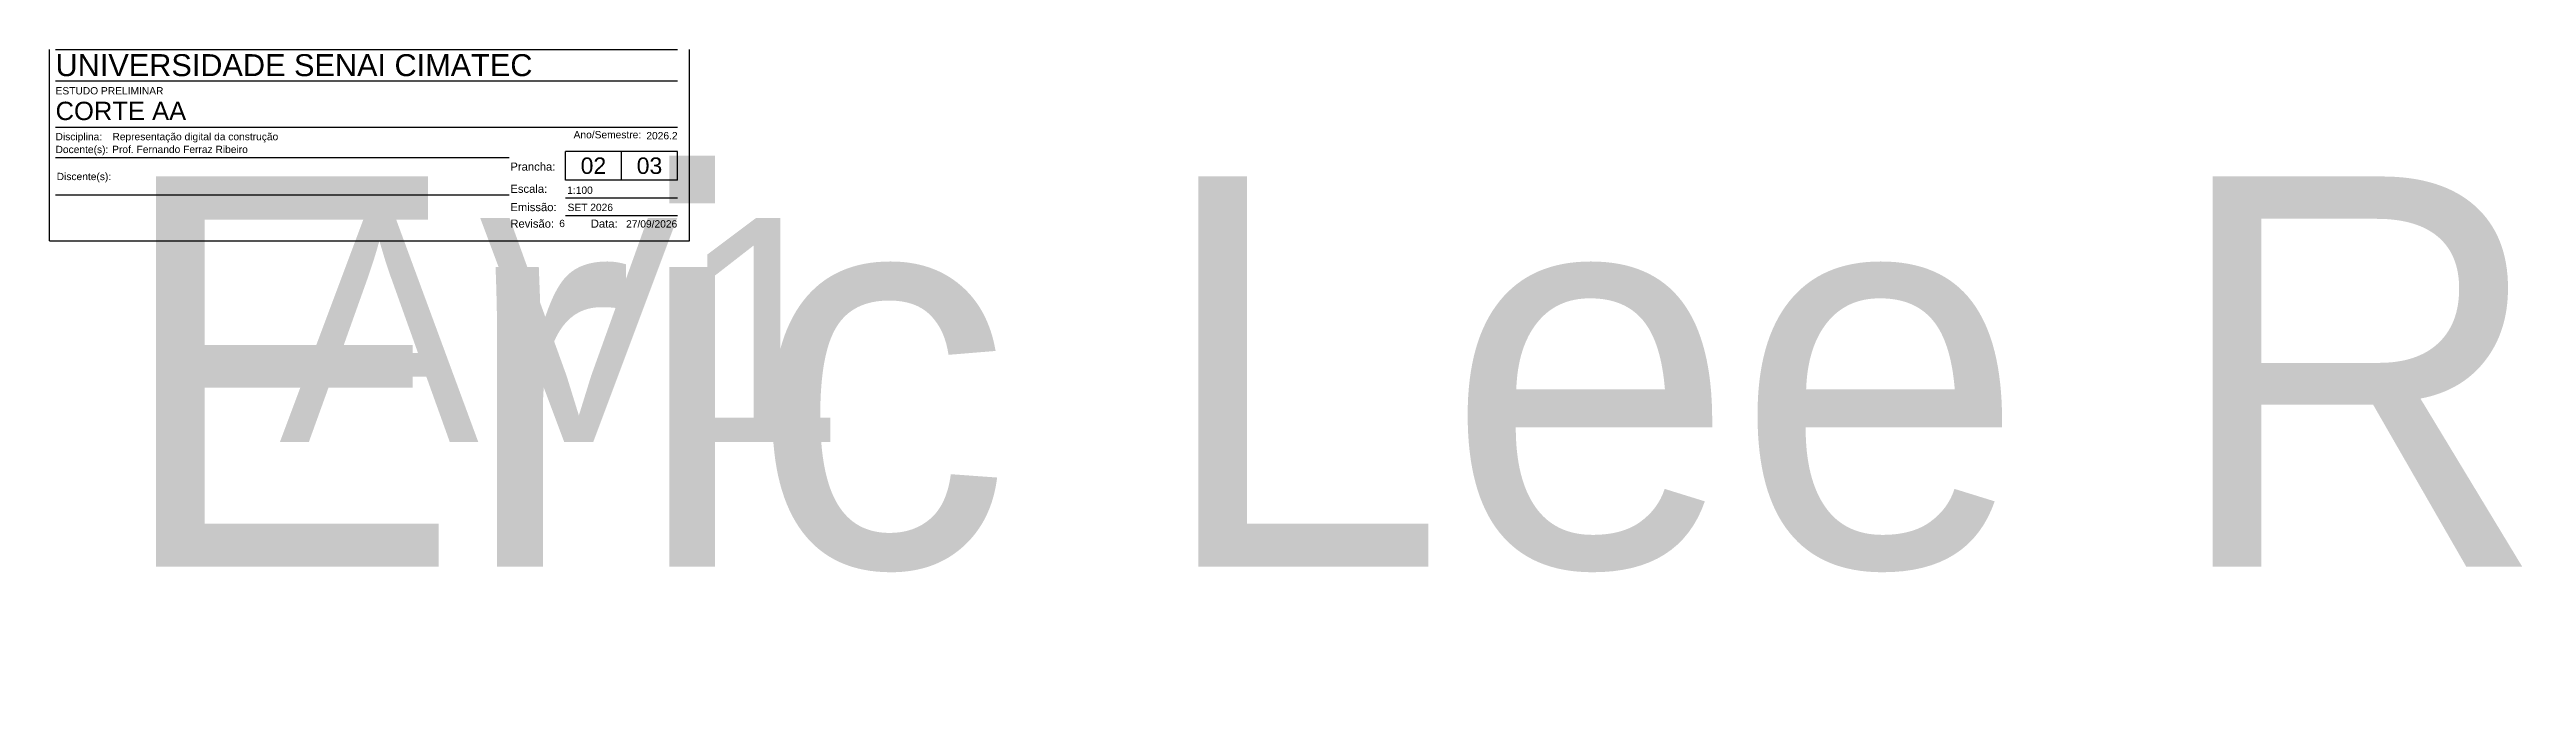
# Model space of a CAD drawing. Header units: metres. Extents: x 11 to 183, y -1 to 15.
# Drawn here: x 26.57 to 54.24, y -0.52 to 6.56 of the extents above; entities that cross this region are included whole.
import ezdxf
from ezdxf.enums import TextEntityAlignment as Align

# ---------------------------------------------------------------- set-up
doc = ezdxf.new("R2018")
doc.units = ezdxf.units.M
doc.header["$LTSCALE"] = 0.25
doc.layers.add('CAR_0', color=7, linetype='Continuous', true_color=0xff6b00, plot=False)
for name, color, linetype in [('CAR_LINHAS_CINZA', 8, 'Continuous'), ('CAR_LINHAS_DESTAQUE', 3, 'Continuous'), ('CAR_TEXTO_CINZA', 8, 'Continuous'), ('CAR_TEXTO_PRETO', 1, 'Continuous')]:
    doc.layers.add(name, color=color, linetype=linetype)
doc.styles.add('Arial', font='arial.ttf')
doc.styles.get("Standard").update_dxf_attribs({"font": 'arial.ttf'})

# ---------------------------------------------------------------- blocks, each defined once
blk = doc.blocks.new('carimbo')
at = {"layer": 'CAR_0'}
for p, q in [((-0.175, 0), (-0.175, 0.05225)), ((0, 0), (0, 0.05225)), ((-0.175, 0), (0, 0))]:
    blk.add_line(p, q, dxfattribs=at)
at = {"layer": 'CAR_LINHAS_CINZA'}
for p, q in [((-0.17336, 0.05225), (-0.00329, 0.05225)), ((-0.17336, 0.04375), (-0.00329, 0.04375)), ((-0.00329, 0.031), (-0.17336, 0.031)), ((-0.04936, 0.02275), (-0.17336, 0.02275)), ((-0.04936, 0.0125), (-0.17336, 0.0125))]:
    blk.add_line(p, q, dxfattribs=at)
at = {"layer": 'CAR_LINHAS_DESTAQUE'}
for p, q in [((-0.00329, 0.02443), (-0.03396, 0.02443)), ((-0.03396, 0.01665), (-0.03396, 0.02443)), ((-0.01862, 0.01665), (-0.01862, 0.02443)), ((-0.00329, 0.01665), (-0.00329, 0.02443)), ((-0.00329, 0.01665), (-0.03396, 0.01665))]:
    blk.add_line(p, q, dxfattribs=at)
at = {"layer": 'CAR_TEXTO_CINZA'}
for p, q in [((-0.00329, 0.01165), (-0.03396, 0.01165)), ((-0.00329, 0.00685), (-0.03396, 0.00685))]:
    blk.add_line(p, q, dxfattribs=at)
at = {"layer": 'CAR_TEXTO_CINZA', "style": 'Arial'}
for s, height, p in [('Disciplina:', 0.002, (-0.17336, 0.0275)), ('Ano/Semestre:', 0.002, (-0.03171, 0.02803)), ('Docente(s):', 0.002, (-0.17336, 0.024)), ('Prancha: ', 0.0022, (-0.049, 0.01921)), ('Escala:', 0.0022, (-0.049, 0.01315)), ('Emissão:', 0.0022, (-0.049, 0.00815)), ('Revisão: ', 0.0022, (-0.049, 0.00365)), ('Data:', 0.0022, (-0.02701, 0.00365))]:
    blk.add_text(s, height=height, dxfattribs=at).set_placement(p)
blk.add_text('Discente(s):', height=0.002, dxfattribs=at).set_placement((-0.17305, 0.01762), align=Align.MIDDLE_LEFT)
at = {"layer": 'CAR_TEXTO_CINZA', "style": 'Arial', "flags": 8}
blk.add_attdef('FASE', (-0.17336, 0.04), '', height=0.002, dxfattribs=at)
blk.add_attdef('A/S', text='', height=0.002, dxfattribs=at).set_placement((-0.00329, 0.02776), align=Align.RIGHT)
at = {"layer": 'CAR_TEXTO_PRETO', "lineweight": 30, "flags": 104}
blk.add_attdef('TITULO_01', text='', height=0.003, dxfattribs=at).set_placement((-0.11218, 0.00625), align=Align.MIDDLE_CENTER)
at = {"layer": 'CAR_TEXTO_PRETO', "linetype": 'Continuous', "style": 'Arial', "flags": 8}
for tag, p, height in [('IES-CURSO', (-0.17336, 0.045), 0.006), ('NOME', (-0.17336, 0.033), 0.005)]:
    blk.add_attdef(tag, p, '', height=height, dxfattribs=at)
at = {"layer": 'CAR_TEXTO_PRETO', "style": 'Arial', "flags": 8}
for tag, p in [('DISCIPLINA', (-0.15782, 0.0275)), ('DOCENTE', (-0.15788, 0.024)), ('DATAEMISSÃO', (-0.03335, 0.00815)), ('REVN', (-0.03563, 0.00379))]:
    blk.add_attdef(tag, p, '', height=0.002, dxfattribs=at)
for tag, p in [('NUM', (-0.02629, 0.02054)), ('TOT', (-0.01095, 0.02054))]:
    blk.add_attdef(tag, text='', height=0.0045, dxfattribs=at).set_placement(p, align=Align.MIDDLE_CENTER)
at = {"layer": 'CAR_TEXTO_PRETO', "lineweight": 30, "flags": 104}
blk.add_attdef('DISCENTE', text='', height=0.002, dxfattribs=at).set_placement((-0.15757, 0.01762), align=Align.MIDDLE_LEFT)
at = {"layer": 'CAR_TEXTO_PRETO', "style": 'Arial'}
blk.add_attdef('ESCALA', (-0.03346, 0.01285), '', height=0.002, dxfattribs=at)
at = {"layer": 'CAR_TEXTO_PRETO', "style": 'Arial', "flags": 8}
blk.add_attdef('REVDATA', text='', height=0.002, dxfattribs=at).set_placement((-0.00337, 0.00365), align=Align.RIGHT)

msp = doc.modelspace()

# ---------------------------------------------------------------- block references
ref = msp.add_blockref('carimbo', (33.721, 4.43), dxfattribs=dict(xscale=40.85243783300339, yscale=40.85243783300339, zscale=40.85243783300339))
ref.add_attrib('FASE', 'ESTUDO PRELIMINAR', (26.639, 6.065), dxfattribs={"layer": 'CAR_TEXTO_CINZA', "height": 0.0817, "style": 'Arial'})
ref.add_attrib('NOME', 'CORTE AA', (26.639, 5.779), dxfattribs={"layer": 'CAR_TEXTO_CINZA', "color": 7, "linetype": 'Continuous', "height": 0.2043, "style": 'Arial'})
ref.add_attrib('DISCIPLINA', 'Representação digital da construção', (27.274, 5.554), dxfattribs={"layer": 'CAR_TEXTO_CINZA', "height": 0.0817, "style": 'Arial'})
ref.add_attrib('DOCENTE', 'Prof. Fernando Ferraz Ribeiro', (27.271, 5.411), dxfattribs={"layer": 'CAR_TEXTO_CINZA', "height": 0.0817, "style": 'Arial'})
lines = msp.add_mtext('AV1', dxfattribs={"layer": 'CAR_TEXTO_CINZA', "color": 7, "insert": (29.138, 4.686), "char_height": 2.5, "attachment_point": 1})
ref.add_attrib('TITULO_01', '', (29.138, 4.686), dxfattribs={"flags": 104}).embed_mtext(lines)
ref.add_attrib('ESCALA', '1:100', (32.354, 4.956), dxfattribs={"layer": 'CAR_TEXTO_CINZA', "color": 3, "height": 0.0817, "style": 'Arial'})
ref.add_attrib('DATAEMISSÃO', 'SET 2026', (32.358, 4.764), dxfattribs={"layer": 'CAR_TEXTO_CINZA', "height": 0.0817, "style": 'Arial'})
ref.add_attrib('NUM', '02', dxfattribs={"layer": 'CAR_TEXTO_CINZA', "color": 7, "height": 0.1838, "style": 'Arial'}).set_placement((32.647, 5.27), align=Align.MIDDLE_CENTER)
ref.add_attrib('TOT', '03', dxfattribs={"layer": 'CAR_TEXTO_CINZA', "color": 7, "height": 0.1838, "style": 'Arial'}).set_placement((33.273, 5.27), align=Align.MIDDLE_CENTER)
ref.add_attrib('REVN', '6', (32.265, 4.585), dxfattribs={"layer": 'CAR_TEXTO_CINZA', "height": 0.0817, "style": 'Arial'})
ref.add_attrib('REVDATA', '27/09/2026', dxfattribs={"layer": 'CAR_TEXTO_CINZA', "height": 0.0817, "style": 'Arial'}).set_placement((33.583, 4.58), align=Align.RIGHT)
ref.add_attrib('IES-CURSO', 'UNIVERSIDADE SENAI CIMATEC', (26.639, 6.269), dxfattribs={"layer": 'CAR_TEXTO_CINZA', "color": 7, "linetype": 'Continuous', "height": 0.24511, "style": 'Arial'})
ref.add_attrib('A/S', '2026.2', dxfattribs={"layer": 'CAR_TEXTO_CINZA', "height": 0.0817, "style": 'Arial'}).set_placement((33.587, 5.564), align=Align.RIGHT)
lines = msp.add_mtext('Eric Lee Rabello Alves, Guilherme Macêdo de Souza Duque', dxfattribs={"layer": 'CAR_TEXTO_CINZA', "insert": (27.284, 5.15), "char_height": 4.35343, "attachment_point": 1})
ref.add_attrib('DISCENTE', '', (27.284, 5.15), dxfattribs={"flags": 104}).embed_mtext(lines)

doc.saveas('drawing.dxf')
